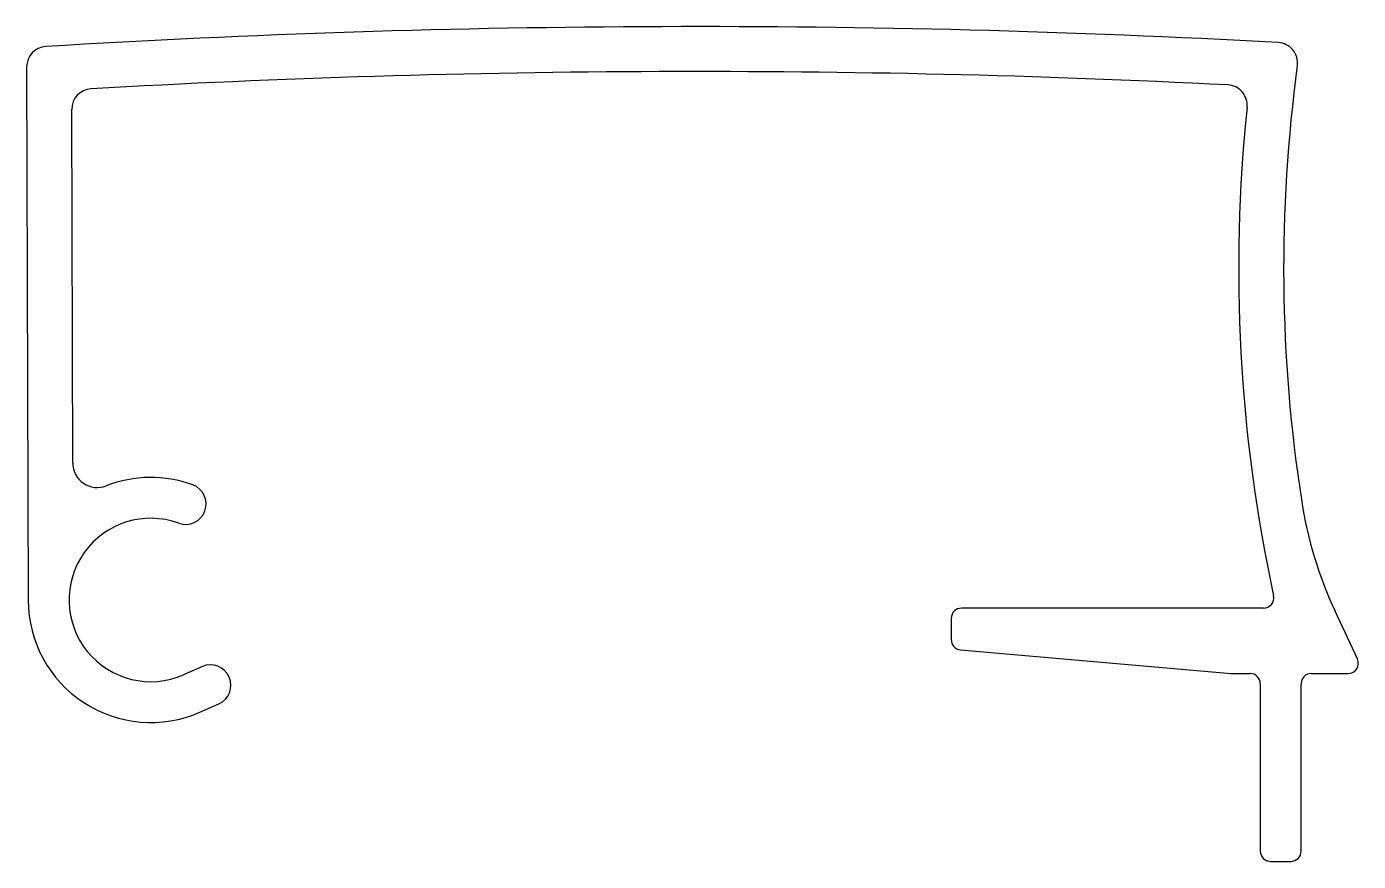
# Model space of a CAD drawing. Extents: x 386.5 to 419.1, y 637.3 to 657.7.
import ezdxf

# ---------------------------------------------------------------- set-up
doc = ezdxf.new("R2010")
doc.units = 0
doc.layers.get('0').update_dxf_attribs({"linetype": 'CONTINUOUS'})

msp = doc.modelspace()

# ---------------------------------------------------------------- linework, layer by layer
for p, q in [((386.486, 656.706), (386.523, 643.649)), ((387.614, 647.009), (387.589, 655.67)), ((416.753, 643.457), (409.361, 643.457)), ((419.05, 642.213), (418.505, 643.381)), ((409.111, 643.207), (409.111, 642.687)), ((409.34, 642.437), (415.959, 641.858)), ((390.786, 642.027), (390.325, 641.825)), ((415.98, 641.857), (416.423, 641.857)), ((417.923, 641.857), (418.823, 641.857)), ((416.673, 641.607), (416.673, 637.507)), ((417.673, 637.507), (417.673, 641.607)), ((390.726, 640.909), (391.186, 641.111)), ((416.923, 637.257), (417.423, 637.257))]:
    msp.add_line(p, q)
for centre, radius, start, end in [((402.881, 397.695), 260, 86.86235, 93.51174), ((417.085, 656.806), 0.5, 352.2851, 86.8624), ((386.986, 656.708), 0.5, 93.5117, 180.1648), ((454.245, 651.772), 37, 172.2851, 188.8723), ((402.881, 397.695), 258.9, 87.12251, 93.28171), ((388.089, 655.671), 0.5, 93.2817, 180.1648), ((415.853, 655.769), 0.5, 354.0559, 87.1225), ((454.245, 651.772), 38.1, 174.0559, 192.1388), ((388.214, 647.011), 0.6, 180.1648, 291.3333), ((389.523, 643.657), 3, 70, 111.3333), ((390.378, 646.007), 0.5, 250, 70), ((427.568, 647.607), 10, 188.8723, 205), ((389.523, 643.657), 2, 70, 293.6351), ((389.523, 643.657), 3, 180.1648, 293.6351), ((416.753, 643.707), 0.25, 270, 12.1388), ((409.361, 643.207), 0.25, 90, 180), ((409.361, 642.687), 0.25, 180, 265), ((390.986, 641.569), 0.5, 293.6351, 113.6351), ((418.823, 642.107), 0.25, 270, 25), ((415.98, 642.107), 0.25, 265, 270), ((416.423, 641.607), 0.25, 0, 90), ((417.923, 641.607), 0.25, 90, 180), ((416.923, 637.507), 0.25, 180, 270), ((417.423, 637.507), 0.25, 270, 0)]:
    msp.add_arc(centre, radius, start, end)

doc.saveas('drawing.dxf')
